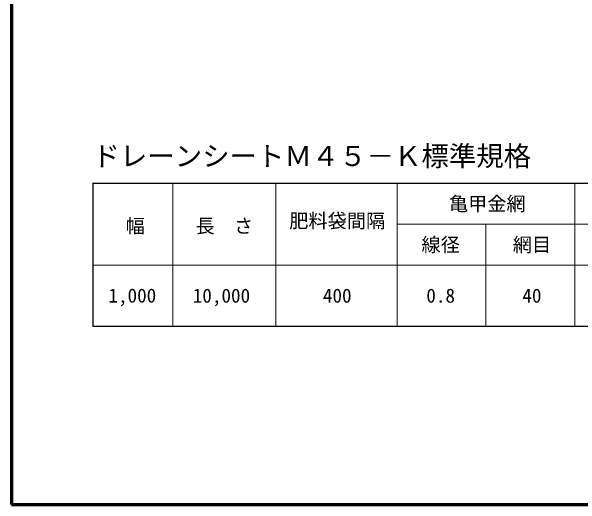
# Model space of a CAD drawing. Units: millimetres, scale not verified. Extents: x 200 to 8200, y 200 to 5838.
# Drawn here: x 200 to 2277, y 200 to 2001 of the extents above; entities that cross this region are included whole.
import ezdxf
from ezdxf.enums import TextEntityAlignment as Align

# ---------------------------------------------------------------- set-up
doc = ezdxf.new("R2010")
doc.units = ezdxf.units.MM
doc.header["$LTSCALE"] = 20
doc.layers.add('C-MTR', color=5, linetype='Continuous')
doc.layers.add('C-MTR-TXT', color=5, linetype='Continuous')
for name, color, linetype, lineweight in [('C-MTR-FRAM', 5, 'Continuous', 25), ('C-MTR-LINE', 5, 'Continuous', 13), ('C-TTL', 2, 'Continuous', 70)]:
    doc.layers.add(name, color=color, linetype=linetype, lineweight=lineweight)
doc.styles.add('ＭＳ ゴシック', font='')
doc.styles.get('ＭＳ ゴシック').set_extended_font_data('MS Gothic')

msp = doc.modelspace()

# ---------------------------------------------------------------- linework, layer by layer
at = {"layer": 'C-MTR-FRAM'}
for p, q in [((496.02, 1374.35), (4101.73, 1374.35)), ((496.84, 1374.35), (496.84, 851.35)), ((496.84, 851.35), (4101.73, 851.35))]:
    msp.add_line(p, q, dxfattribs=at)
at = {"layer": 'C-MTR-LINE'}
for p, q in [((788.54, 1374.35), (788.54, 851.35)), ((1164.46, 1374.35), (1164.46, 851.35)), ((1607, 1374.35), (1607, 851.35)), ((2255.46, 1374.35), (2255.46, 851.35)), ((1607, 1224.35), (4101.73, 1224.35)), ((1931.23, 1224.35), (1931.23, 851.35)), ((496.84, 1074.35), (4101.73, 1074.35))]:
    msp.add_line(p, q, dxfattribs=at)
at = {"layer": 'C-TTL'}
msp.add_lwpolyline([(200, 200), (8200, 200), (8200, 5740), (200, 5740)], close=True, dxfattribs=at)

# ---------------------------------------------------------------- texts
at = {"layer": 'C-MTR', "style": 'ＭＳ ゴシック'}
msp.add_text('ドレーンシートＭ４５－Ｋ標準規格', height=73.31, dxfattribs=at).set_placement((496.02, 1414.35), align=Align.BOTTOM_LEFT)
at = {"layer": 'C-MTR-TXT', "style": 'ＭＳ ゴシック'}
msp.add_text('亀甲金網', height=51.32, dxfattribs=at).set_placement((1796.36, 1298.92), align=Align.MIDDLE_LEFT)
msp.add_text('肥料袋間隔', height=51.32, dxfattribs=at).set_placement((1388.8, 1195.35), align=Align.BOTTOM_CENTER)
for s, p in [('幅', (652.01, 1217.76)), ('長\u3000さ', (977.12, 1217.76)), ('線径', (1766.15, 1149.14)), ('網目', (2099.14, 1149.14)), ('1,000', (641.21, 963.54)), ('10,000', (966.32, 963.19)), ('400', (1388.8, 963.19)), ('0.8', (1766.15, 963.19)), ('40', (2099.14, 963.19))]:
    msp.add_text(s, height=51.32, dxfattribs=at).set_placement(p, align=Align.MIDDLE_CENTER)

doc.saveas('drawing.dxf')
